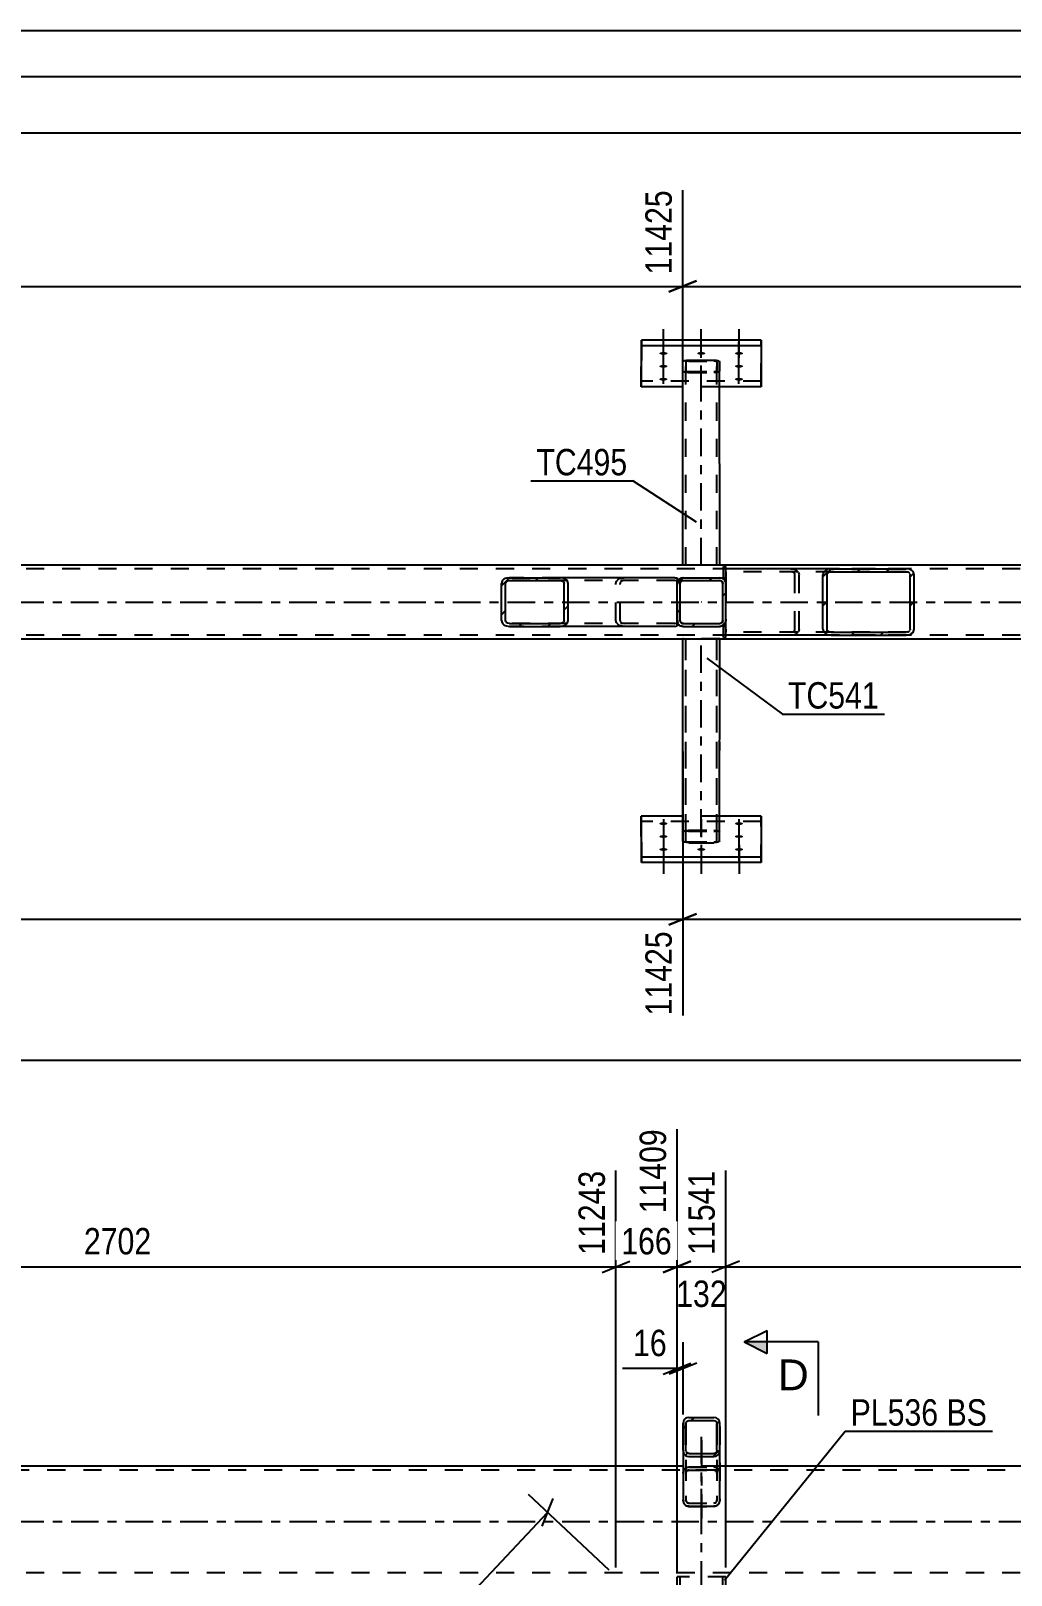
# Model space of a CAD drawing. Header units: millimetres. Extents: x -89 to 752, y -432 to 162.
# Drawn here: x 386.3 to 492.6, y -5.8 to 161.7 of the extents above; entities that cross this region are included whole.
import ezdxf

# ---------------------------------------------------------------- set-up
doc = ezdxf.new("R2010")
doc.units = ezdxf.units.MM
doc.linetypes.add('DXK_LINE_DOT2', pattern=[3.9198, 1.9599, -1.9599])
doc.linetypes.add('DXK_LINE_DOT3', pattern=[5.9187, 2.979, -0.9799, 0.9799, -0.9799])
doc.styles.add('Arial', font='ARIAL.TTF', dxfattribs={"height": 0.2})
doc.styles.add('Arial Narrow', font='ARIALN.TTF', dxfattribs={"height": 0.2})

# ---------------------------------------------------------------- blocks, each defined once
blk = doc.blocks.new('Unknown-761544115-1163')
at = {"color": 5, "linetype": 'Continuous'}
for p, q in [((751.51, 161.74), (-89.49, 161.74)), ((746.51, 156.74), (-84.49, 156.74))]:
    blk.add_line(p, q, dxfattribs=at)
blk = doc.blocks.new('Part-761544115-5191 - 5118')
at = {"linetype": 'Continuous'}
h = blk.add_hatch(dxfattribs=at)
h.set_pattern_fill('', scale=0.7, style=0, pattern_type=0)
h.set_pattern_definition([(45, (473.0598, 103.3644), (-1.57154, 1.57154), [])])
h.paths.add_polyline_path([(481.19, 103.36), (473.06, 103.36), (472.72, 103.32), (472.44, 103.18), (472.25, 102.97), (472.18, 102.72), (472.18, 96.8), (472.25, 96.56), (472.44, 96.35), (472.72, 96.21), (473.06, 96.16), (481.19, 96.16), (481.53, 96.21), (481.82, 96.35), (482.01, 96.56), (482.07, 96.8), (482.07, 102.72), (482.01, 102.97), (481.82, 103.18), (481.53, 103.32)])
h.paths.add_polyline_path([(481.51, 102.95), (481.6, 102.85), (481.63, 102.72), (481.63, 96.8), (481.6, 96.68), (481.51, 96.58), (481.36, 96.51), (481.19, 96.48), (473.06, 96.48), (472.89, 96.51), (472.75, 96.58), (472.65, 96.68), (472.62, 96.8), (472.62, 102.72), (472.65, 102.85), (472.75, 102.95), (472.89, 103.02), (473.06, 103.04), (481.19, 103.04), (481.36, 103.02)])
at = {"color": 7, "linetype": 'DXK_LINE_DOT2'}
for p, q in [((461.63, 103.04), (461.63, 103.36)), ((461.64, 103.36), (461.63, 103.36)), ((461.63, 103.36), (461.63, 103.36)), ((461.63, 103.36), (461.64, 103.36)), ((461.64, 103.32), (461.63, 103.36)), ((481.19, 103.04), (461.63, 103.04)), ((461.63, 103.04), (461.64, 103.02)), ((461.64, 103.18), (461.64, 103.32)), ((461.64, 102.97), (461.64, 103.18)), ((461.64, 103.02), (461.64, 102.95)), ((461.64, 102.72), (461.64, 102.97)), ((461.64, 102.95), (461.64, 102.85)), ((461.64, 102.85), (461.64, 102.72)), ((461.64, 102.72), (461.64, 102.4)), ((461.64, 102.72), (461.64, 102.4)), ((468.7, 103.36), (469.04, 103.32)), ((468.87, 103.02), (468.7, 103.04)), ((469.14, 102.72), (469.11, 102.85)), ((469.14, 96.8), (469.14, 102.72)), ((469.51, 102.97), (469.58, 102.72)), ((469.58, 96.8), (469.58, 102.72)), ((481.19, 103.36), (473.06, 103.36)), ((461.64, 101.83), (461.64, 97.7)), ((461.64, 101.83), (461.64, 97.7)), ((461.64, 96.51), (461.63, 96.48)), ((481.19, 96.48), (461.63, 96.48)), ((461.63, 96.16), (461.63, 96.48)), ((461.63, 96.16), (461.64, 96.21)), ((461.64, 96.16), (461.63, 96.16)), ((461.64, 96.16), (461.63, 96.16)), ((461.63, 96.16), (461.63, 96.16)), ((461.64, 96.8), (461.64, 97.12)), ((461.64, 96.8), (461.64, 97.12)), ((461.64, 96.8), (461.64, 96.68)), ((461.64, 96.56), (461.64, 96.8)), ((461.64, 96.68), (461.64, 96.58)), ((461.64, 96.58), (461.64, 96.51)), ((461.64, 96.35), (461.64, 96.56)), ((461.64, 96.21), (461.64, 96.35)), ((468.7, 96.48), (468.87, 96.51)), ((469.04, 96.21), (468.7, 96.16)), ((469.11, 96.68), (469.14, 96.8)), ((469.58, 96.8), (469.51, 96.56)), ((481.19, 96.16), (473.06, 96.16))]:
    blk.add_line(p, q, dxfattribs=at)
at = {"color": 2, "linetype": 'Continuous'}
for p, q in [((473.06, 103.36), (461.64, 103.36)), ((461.64, 102.4), (461.64, 101.83)), ((461.64, 102.4), (461.64, 101.83)), ((472.25, 102.97), (472.18, 102.72)), ((472.18, 96.8), (472.18, 102.72)), ((472.62, 102.72), (472.65, 102.85)), ((472.62, 96.8), (472.62, 102.72)), ((473.06, 103.36), (472.72, 103.32)), ((472.89, 103.02), (473.06, 103.04)), ((473.06, 103.36), (481.19, 103.36)), ((473.06, 103.04), (481.19, 103.04)), ((481.53, 103.32), (481.19, 103.36)), ((481.19, 103.04), (481.36, 103.02)), ((481.6, 102.85), (481.63, 102.72)), ((481.63, 96.8), (481.63, 102.72)), ((482.07, 102.72), (482.01, 102.97)), ((482.07, 96.8), (482.07, 102.72)), ((461.64, 97.12), (461.64, 97.7)), ((461.64, 97.12), (461.64, 97.7)), ((473.06, 96.16), (461.64, 96.16)), ((472.18, 96.8), (472.25, 96.56)), ((472.65, 96.68), (472.62, 96.8)), ((472.72, 96.21), (473.06, 96.16)), ((473.06, 96.48), (472.89, 96.51)), ((473.06, 96.48), (481.19, 96.48)), ((473.06, 96.16), (481.19, 96.16)), ((481.36, 96.51), (481.19, 96.48)), ((481.19, 96.16), (481.53, 96.21)), ((481.63, 96.8), (481.6, 96.68)), ((482.01, 96.56), (482.07, 96.8))]:
    blk.add_line(p, q, dxfattribs=at)
at = {"color": 7, "linetype": 'DXK_LINE_DOT2'}
for centre, radius, start, end in [((468.77, 102.63), 0.401, 32.4104, 75.4452), ((468.83, 102.54), 0.802, 32.4104, 75.4452), ((468.77, 96.9), 0.401, 284.5548, 327.5896), ((468.83, 96.99), 0.802, 284.5548, 327.5896)]:
    blk.add_arc(centre, radius, start, end, dxfattribs=at)
at = {"color": 2, "linetype": 'Continuous'}
for centre, radius, start, end in [((472.92, 102.54), 0.803, 104.5326, 147.5549), ((472.99, 102.63), 0.401, 104.5326, 147.5549), ((481.26, 102.63), 0.401, 32.4451, 75.4674), ((481.33, 102.54), 0.803, 32.4451, 75.4674), ((472.92, 96.99), 0.803, 212.4451, 255.4674), ((472.99, 96.9), 0.401, 212.4451, 255.4674), ((481.26, 96.9), 0.401, 284.5326, 327.5549), ((481.33, 96.99), 0.803, 284.5326, 327.5549)]:
    blk.add_arc(centre, radius, start, end, dxfattribs=at)
blk = doc.blocks.new('Part-761544115-5127 - 5118')
at = {"linetype": 'Continuous'}
h = blk.add_hatch(dxfattribs=at)
h.set_pattern_fill('', scale=0.7, style=0, pattern_type=0)
h.set_pattern_definition([(45, (438.1842, 102.4044), (-1.57154, 1.57154), [])])
h.paths.add_polyline_path([(443.67, 102.4), (438.18, 102.4), (437.85, 102.36), (437.56, 102.22), (437.37, 102.01), (437.31, 101.76), (437.31, 97.76), (437.37, 97.52), (437.56, 97.31), (437.85, 97.17), (438.18, 97.12), (443.67, 97.12), (444.01, 97.17), (444.29, 97.31), (444.48, 97.52), (444.55, 97.76), (444.55, 101.76), (444.48, 102.01), (444.29, 102.22), (444.01, 102.36)])
h.paths.add_polyline_path([(443.98, 101.99), (444.07, 101.89), (444.11, 101.76), (444.11, 97.76), (444.07, 97.64), (443.98, 97.54), (443.84, 97.47), (443.67, 97.44), (438.18, 97.44), (438.02, 97.47), (437.87, 97.54), (437.78, 97.64), (437.75, 97.76), (437.75, 101.76), (437.78, 101.89), (437.87, 101.99), (438.02, 102.06), (438.18, 102.08), (443.67, 102.08), (443.84, 102.06)])
at = {"color": 2, "linetype": 'Continuous'}
for p, q in [((438.18, 102.4), (437.85, 102.36)), ((438.18, 102.4), (443.67, 102.4)), ((456.1, 102.4), (443.67, 102.4)), ((444.01, 102.36), (443.67, 102.4)), ((456.1, 102.4), (456.35, 102.37)), ((456.35, 102.37), (456.35, 102.36)), ((456.35, 102.36), (456.35, 102.22)), ((456.35, 102.22), (456.35, 102.01)), ((437.37, 102.01), (437.31, 101.76)), ((437.31, 97.76), (437.31, 101.76)), ((437.75, 101.76), (437.78, 101.89)), ((437.75, 97.76), (437.75, 101.76)), ((438.02, 102.06), (438.18, 102.08)), ((438.18, 102.08), (443.67, 102.08)), ((443.67, 102.08), (443.84, 102.06)), ((444.07, 101.89), (444.11, 101.76)), ((444.11, 97.76), (444.11, 101.76)), ((444.55, 101.76), (444.48, 102.01)), ((444.55, 97.76), (444.55, 101.76)), ((456.35, 102.01), (456.35, 101.76)), ((456.35, 97.76), (456.35, 101.76)), ((437.31, 97.76), (437.37, 97.52)), ((437.78, 97.64), (437.75, 97.76)), ((438.18, 97.44), (438.02, 97.47)), ((438.18, 97.44), (443.67, 97.44)), ((443.84, 97.47), (443.67, 97.44)), ((444.11, 97.76), (444.07, 97.64)), ((444.48, 97.52), (444.55, 97.76)), ((456.35, 97.76), (456.35, 97.52)), ((456.35, 97.52), (456.35, 97.31)), ((456.35, 97.31), (456.35, 97.17)), ((437.85, 97.17), (438.18, 97.12)), ((438.18, 97.12), (443.67, 97.12)), ((443.67, 97.12), (444.01, 97.17)), ((456.1, 97.12), (443.67, 97.12)), ((456.1, 97.12), (456.35, 97.16)), ((456.35, 97.17), (456.35, 97.16))]:
    blk.add_line(p, q, dxfattribs=at)
at = {"color": 7, "linetype": 'DXK_LINE_DOT2'}
for p, q in [((443.67, 102.4), (438.18, 102.4)), ((450.27, 102.36), (450.61, 102.4)), ((456.35, 102.37), (456.35, 102.02)), ((456.1, 102.08), (438.18, 102.08)), ((449.73, 101.76), (449.79, 102.01)), ((449.73, 97.76), (449.73, 101.76)), ((450.2, 101.89), (450.17, 101.76)), ((450.17, 97.76), (450.17, 101.76)), ((450.61, 102.08), (450.44, 102.06)), ((456.26, 102.06), (456.1, 102.08)), ((456.35, 102.02), (456.26, 102.06)), ((456.35, 102.01), (456.35, 102.02)), ((456.35, 101.99), (456.35, 102.01)), ((456.35, 101.89), (456.35, 101.99)), ((456.35, 101.76), (456.35, 101.89)), ((456.35, 97.76), (456.35, 101.76)), ((456.1, 97.44), (438.18, 97.44)), ((449.79, 97.52), (449.73, 97.76)), ((450.17, 97.76), (450.2, 97.64)), ((450.44, 97.47), (450.61, 97.44)), ((456.1, 97.44), (456.26, 97.47)), ((456.26, 97.47), (456.35, 97.51)), ((456.35, 97.64), (456.35, 97.76)), ((456.35, 97.54), (456.35, 97.64)), ((456.35, 97.51), (456.35, 97.54)), ((456.35, 97.16), (456.35, 97.51)), ((443.67, 97.12), (438.18, 97.12)), ((450.61, 97.12), (450.27, 97.17))]:
    blk.add_line(p, q, dxfattribs=at)
at = {"color": 2, "linetype": 'Continuous'}
for centre, radius, start, end in [((438.05, 101.58), 0.801, 104.5769, 147.6241), ((443.8, 101.58), 0.801, 32.3759, 75.4231), ((438.12, 101.67), 0.401, 104.5769, 147.6241), ((443.74, 101.67), 0.401, 32.3759, 75.4231), ((438.05, 97.95), 0.801, 212.3759, 255.4231), ((438.12, 97.86), 0.401, 212.3759, 255.4231), ((443.74, 97.86), 0.401, 284.5769, 327.6241), ((443.8, 97.95), 0.801, 284.5769, 327.6241)]:
    blk.add_arc(centre, radius, start, end, dxfattribs=at)
at = {"color": 7, "linetype": 'DXK_LINE_DOT2'}
for centre, radius, start, end in [((450.47, 101.58), 0.802, 104.5548, 147.5896), ((450.54, 101.67), 0.401, 104.5548, 147.5896), ((450.47, 97.95), 0.802, 212.4104, 255.4452), ((450.54, 97.86), 0.401, 212.4104, 255.4452)]:
    blk.add_arc(centre, radius, start, end, dxfattribs=at)
blk = doc.blocks.new('Part-761544115-5239 - 5118')
at = {"color": 7, "linetype": 'DXK_LINE_DOT2'}
for p, q in [((587.63, 103.36), (-0.02, 103.36)), ((587.63, 96.16), (-0.02, 96.16))]:
    blk.add_line(p, q, dxfattribs=at)
at = {"color": 2, "linetype": 'Continuous'}
for p, q in [((587.63, 103.76), (4.79, 103.76)), ((-0.01, 95.76), (587.63, 95.76))]:
    blk.add_line(p, q, dxfattribs=at)
at = {"color": 7, "linetype": 'DXK_LINE_DOT3'}
blk.add_line((-0.01, 99.76), (587.63, 99.76), dxfattribs=at)
blk = doc.blocks.new('Part-761544115-5189 - 5118')
at = {"color": 2, "linetype": 'Continuous'}
for p, q in [((456.97, 125.8), (457.02, 125.89)), ((456.98, 103.76), (456.97, 125.8)), ((456.97, 124.87), (456.97, 125.8)), ((457.02, 125.89), (457.16, 125.96)), ((457.16, 125.96), (457.37, 126.01)), ((457.37, 126.01), (457.62, 126.02)), ((457.62, 126.02), (460.34, 126.02)), ((460.34, 126.02), (460.58, 126.01)), ((460.58, 126.01), (460.79, 125.96)), ((460.79, 125.96), (460.93, 125.89)), ((460.93, 125.89), (460.97, 125.8)), ((460.98, 103.76), (460.97, 125.8)), ((456.98, 103.76), (456.97, 124.87))]:
    blk.add_line(p, q, dxfattribs=at)
at = {"color": 7, "linetype": 'DXK_LINE_DOT2'}
for p, q in [((457.32, 125.85), (457.29, 125.8)), ((457.3, 103.76), (457.29, 125.8)), ((457.29, 125.8), (457.29, 124.87)), ((457.39, 125.88), (457.32, 125.85)), ((457.49, 125.91), (457.39, 125.88)), ((457.62, 125.91), (457.49, 125.91)), ((457.62, 125.91), (460.34, 125.91)), ((460.46, 125.91), (460.34, 125.91)), ((460.56, 125.88), (460.46, 125.91)), ((460.63, 125.85), (460.56, 125.88)), ((460.65, 125.8), (460.63, 125.85)), ((460.66, 103.76), (460.65, 125.8)), ((460.65, 125.8), (460.65, 124.87)), ((460.97, 125.8), (460.97, 124.87)), ((457.02, 124.79), (456.97, 124.87)), ((457.16, 124.72), (457.02, 124.79)), ((457.37, 124.67), (457.16, 124.72)), ((457.3, 103.76), (457.29, 124.87)), ((457.29, 124.87), (457.32, 124.83)), ((457.32, 124.83), (457.39, 124.8)), ((457.61, 124.65), (457.37, 124.67)), ((457.39, 124.8), (457.49, 124.77)), ((457.49, 124.77), (457.61, 124.76)), ((457.61, 124.76), (460.33, 124.76)), ((457.61, 124.65), (460.33, 124.65)), ((460.33, 124.76), (460.45, 124.77)), ((460.58, 124.67), (460.33, 124.65)), ((460.45, 124.77), (460.56, 124.8)), ((460.56, 124.8), (460.58, 124.81)), ((460.58, 124.81), (460.63, 124.83)), ((460.78, 124.72), (460.58, 124.67)), ((460.63, 124.83), (460.65, 124.87)), ((460.66, 103.76), (460.65, 124.87)), ((460.92, 124.79), (460.78, 124.72)), ((460.97, 124.87), (460.92, 124.79)), ((460.98, 103.76), (460.97, 124.87)), ((460.98, 103.76), (456.98, 103.76)), ((460.98, 103.76), (460.98, 103.76))]:
    blk.add_line(p, q, dxfattribs=at)
at = {"color": 7, "linetype": 'DXK_LINE_DOT3'}
blk.add_line((458.98, 103.76), (458.97, 125.34), dxfattribs=at)
blk = doc.blocks.new('Bolt-761544115-5256 - 5118')
at = {"linetype": 'Continuous'}
for points in [[(454.87, 75.57), (454.78, 75.57), (454.69, 75.58), (454.61, 75.59), (454.54, 75.62), (454.49, 75.64), (454.45, 75.67), (454.43, 75.7), (454.43, 75.73), (454.45, 75.76), (454.49, 75.79), (454.54, 75.82), (454.61, 75.84), (454.69, 75.85), (454.78, 75.86), (454.87, 75.87), (454.96, 75.86), (455.05, 75.85), (455.13, 75.84), (455.2, 75.82), (455.25, 75.79), (455.29, 75.76), (455.31, 75.73), (455.31, 75.7), (455.29, 75.67), (455.25, 75.64), (455.2, 75.62), (455.13, 75.59), (455.05, 75.58), (454.96, 75.57)], [(463.07, 75.57), (462.98, 75.57), (462.89, 75.58), (462.81, 75.59), (462.74, 75.62), (462.69, 75.64), (462.65, 75.67), (462.63, 75.7), (462.63, 75.73), (462.65, 75.76), (462.69, 75.79), (462.74, 75.82), (462.81, 75.84), (462.89, 75.85), (462.98, 75.86), (463.07, 75.87), (463.16, 75.86), (463.25, 75.85), (463.33, 75.84), (463.4, 75.82), (463.45, 75.79), (463.49, 75.76), (463.51, 75.73), (463.51, 75.7), (463.49, 75.67), (463.45, 75.64), (463.4, 75.62), (463.33, 75.59), (463.25, 75.58), (463.16, 75.57)], [(454.87, 74.16), (454.78, 74.17), (454.69, 74.18), (454.61, 74.19), (454.55, 74.21), (454.49, 74.24), (454.46, 74.27), (454.44, 74.3), (454.44, 74.33), (454.46, 74.36), (454.49, 74.39), (454.55, 74.41), (454.61, 74.44), (454.69, 74.45), (454.78, 74.46), (454.87, 74.46), (454.96, 74.46), (455.05, 74.45), (455.13, 74.44), (455.2, 74.41), (455.25, 74.39), (455.29, 74.36), (455.31, 74.33), (455.31, 74.3), (455.29, 74.27), (455.25, 74.24), (455.2, 74.21), (455.13, 74.19), (455.05, 74.18), (454.96, 74.17)], [(463.07, 74.16), (462.98, 74.17), (462.89, 74.18), (462.81, 74.19), (462.75, 74.21), (462.69, 74.24), (462.65, 74.27), (462.64, 74.3), (462.64, 74.33), (462.65, 74.36), (462.69, 74.39), (462.75, 74.41), (462.81, 74.44), (462.89, 74.45), (462.98, 74.46), (463.07, 74.46), (463.16, 74.46), (463.25, 74.45), (463.33, 74.44), (463.4, 74.41), (463.45, 74.39), (463.49, 74.36), (463.51, 74.33), (463.51, 74.3), (463.49, 74.27), (463.45, 74.24), (463.4, 74.21), (463.33, 74.19), (463.25, 74.18), (463.16, 74.17)], [(454.88, 72.76), (454.79, 72.76), (454.7, 72.77), (454.62, 72.79), (454.55, 72.81), (454.5, 72.84), (454.46, 72.87), (454.44, 72.9), (454.44, 72.93), (454.46, 72.96), (454.5, 72.99), (454.55, 73.01), (454.62, 73.03), (454.7, 73.05), (454.79, 73.06), (454.88, 73.06), (454.97, 73.06), (455.06, 73.05), (455.14, 73.03), (455.2, 73.01), (455.26, 72.99), (455.3, 72.96), (455.32, 72.93), (455.32, 72.9), (455.3, 72.87), (455.26, 72.84), (455.2, 72.81), (455.14, 72.79), (455.06, 72.77), (454.97, 72.76)], [(458.98, 72.76), (458.89, 72.76), (458.8, 72.77), (458.72, 72.79), (458.65, 72.81), (458.6, 72.84), (458.56, 72.87), (458.54, 72.9), (458.54, 72.93), (458.56, 72.96), (458.6, 72.99), (458.65, 73.01), (458.72, 73.03), (458.8, 73.05), (458.89, 73.06), (458.98, 73.06), (459.07, 73.06), (459.16, 73.05), (459.24, 73.03), (459.3, 73.01), (459.36, 72.99), (459.4, 72.96), (459.42, 72.93), (459.42, 72.9), (459.4, 72.87), (459.36, 72.84), (459.3, 72.81), (459.24, 72.79), (459.16, 72.77), (459.07, 72.76)], [(463.08, 72.76), (462.99, 72.76), (462.9, 72.77), (462.82, 72.79), (462.75, 72.81), (462.7, 72.84), (462.66, 72.87), (462.64, 72.9), (462.64, 72.93), (462.66, 72.96), (462.7, 72.99), (462.75, 73.01), (462.82, 73.03), (462.9, 73.05), (462.99, 73.06), (463.08, 73.06), (463.17, 73.06), (463.26, 73.05), (463.34, 73.03), (463.4, 73.01), (463.46, 72.99), (463.5, 72.96), (463.52, 72.93), (463.52, 72.9), (463.5, 72.87), (463.46, 72.84), (463.4, 72.81), (463.34, 72.79), (463.26, 72.77), (463.17, 72.76)]]:
    blk.add_hatch(color=1, dxfattribs=at).paths.add_polyline_path(points)
at = {"color": 1, "linetype": 'Continuous'}
for p, q in [((454.87, 76.2), (454.87, 73.09)), ((463.07, 76.2), (463.07, 73.09)), ((454.87, 74.8), (454.87, 71.68)), ((463.07, 74.8), (463.07, 71.68)), ((454.88, 73.4), (454.88, 70.28)), ((458.98, 73.4), (458.98, 70.28)), ((463.08, 73.4), (463.08, 70.28))]:
    blk.add_line(p, q, dxfattribs=at)
at = {"color": 1, "linetype": 'DXK_LINE_DOT2'}
blk.add_line((458.97, 76.2), (458.97, 73.09), dxfattribs=at)
blk = doc.blocks.new('Part-761544115-5204 - 5118')
at = {"color": 2, "linetype": 'Continuous'}
for p, q in [((452.48, 128.16), (452.47, 123.72)), ((452.47, 123.12), (452.48, 127.56)), ((465.48, 128.16), (452.48, 128.16)), ((452.48, 127.56), (452.48, 128.16)), ((465.48, 127.56), (452.48, 127.56)), ((465.48, 127.56), (465.47, 123.12)), ((465.48, 128.16), (465.48, 127.56)), ((452.47, 123.72), (452.47, 123.12)), ((456.98, 123.12), (452.47, 123.12)), ((465.47, 123.12), (460.98, 123.12))]:
    blk.add_line(p, q, dxfattribs=at)
at = {"color": 7, "linetype": 'DXK_LINE_DOT2'}
for p, q in [((465.47, 123.72), (465.48, 128.16)), ((465.47, 123.72), (452.47, 123.72)), ((460.98, 123.12), (456.98, 123.12)), ((465.47, 123.12), (465.47, 123.72))]:
    blk.add_line(p, q, dxfattribs=at)
blk = doc.blocks.new('Part-761544115-5142 - 5118')
at = {"color": 2, "linetype": 'Continuous'}
for p, q in [((456.98, 76.54), (452.47, 76.54)), ((452.47, 76.54), (452.47, 75.94)), ((452.48, 72.09), (452.47, 76.54)), ((452.47, 75.94), (452.48, 71.49)), ((465.47, 76.54), (460.98, 76.54)), ((465.47, 76.54), (465.48, 72.09)), ((465.48, 72.09), (452.48, 72.09)), ((452.48, 71.49), (452.48, 72.09)), ((465.48, 72.09), (465.48, 71.49)), ((465.48, 71.49), (452.48, 71.49))]:
    blk.add_line(p, q, dxfattribs=at)
at = {"color": 7, "linetype": 'DXK_LINE_DOT2'}
for p, q in [((465.47, 75.94), (452.47, 75.94)), ((460.98, 76.54), (456.98, 76.54)), ((465.47, 75.94), (465.47, 76.54)), ((465.48, 71.49), (465.47, 75.94))]:
    blk.add_line(p, q, dxfattribs=at)
blk = doc.blocks.new('Part-761544115-5157 - 5118')
at = {"linetype": 'Continuous'}
h = blk.add_hatch(dxfattribs=at)
h.set_pattern_fill('', scale=0.7, style=0, pattern_type=0)
h.set_pattern_definition([(45, (457.0082, 102.4044), (-1.57154, 1.57154), [])])
h.paths.add_polyline_path([(461.01, 102.4), (457.01, 102.4), (456.76, 102.36), (456.56, 102.22), (456.42, 102.01), (456.37, 101.76), (456.37, 97.76), (456.42, 97.52), (456.56, 97.31), (456.76, 97.17), (457.01, 97.12), (461.01, 97.12), (461.25, 97.17), (461.46, 97.31), (461.6, 97.52), (461.65, 97.76), (461.65, 101.76), (461.6, 102.01), (461.46, 102.22), (461.25, 102.36)])
h.paths.add_polyline_path([(461.23, 101.99), (461.3, 101.89), (461.33, 101.76), (461.33, 97.76), (461.3, 97.64), (461.23, 97.54), (461.13, 97.47), (461.01, 97.44), (457.01, 97.44), (456.89, 97.47), (456.78, 97.54), (456.71, 97.64), (456.69, 97.76), (456.69, 101.76), (456.71, 101.89), (456.78, 101.99), (456.89, 102.06), (457.01, 102.08), (461.01, 102.08), (461.13, 102.06)])
at = {"color": 2, "linetype": 'Continuous'}
for p, q in [((456.75, 102.36), (456.99, 102.4)), ((457.01, 102.4), (456.76, 102.36)), ((456.99, 102.4), (457.01, 102.4)), ((457.01, 102.4), (456.99, 102.4)), ((457.01, 102.4), (461.01, 102.4)), ((461.25, 102.36), (461.01, 102.4)), ((456.35, 101.77), (456.4, 102.01)), ((456.35, 101.76), (456.37, 101.76)), ((456.42, 102.01), (456.37, 101.76)), ((456.37, 97.76), (456.37, 101.76)), ((456.69, 101.76), (456.71, 101.89)), ((456.69, 97.76), (456.69, 101.76)), ((456.89, 102.06), (457.01, 102.08)), ((457.01, 102.08), (461.01, 102.08)), ((461.12, 102.06), (460.99, 102.08)), ((461.01, 102.08), (461.13, 102.06)), ((461.31, 101.76), (461.29, 101.89)), ((461.3, 101.89), (461.33, 101.76)), ((461.31, 101.76), (461.33, 101.76)), ((461.31, 97.76), (461.31, 101.76)), ((461.33, 97.76), (461.33, 101.76)), ((461.65, 101.76), (461.6, 102.01)), ((461.65, 97.76), (461.65, 101.76)), ((456.35, 97.76), (456.37, 97.76)), ((456.4, 97.52), (456.35, 97.76)), ((456.37, 97.76), (456.42, 97.52)), ((456.71, 97.64), (456.69, 97.76)), ((457.01, 97.44), (456.89, 97.47)), ((457.01, 97.44), (461.01, 97.44)), ((460.99, 97.44), (461.12, 97.47)), ((461.13, 97.47), (461.01, 97.44)), ((461.29, 97.64), (461.31, 97.76)), ((461.33, 97.76), (461.3, 97.64)), ((461.31, 97.76), (461.33, 97.76)), ((461.6, 97.52), (461.65, 97.76)), ((456.99, 97.12), (456.75, 97.17)), ((456.76, 97.17), (457.01, 97.12)), ((456.99, 97.12), (457.01, 97.12)), ((456.99, 97.12), (457.01, 97.12)), ((457.01, 97.12), (461.01, 97.12)), ((461.01, 97.12), (461.25, 97.17))]:
    blk.add_line(p, q, dxfattribs=at)
at = {"color": 7, "linetype": 'DXK_LINE_DOT2'}
for p, q in [((457.01, 102.4), (461.01, 102.4)), ((460.99, 102.4), (461.24, 102.36)), ((456.35, 101.76), (456.35, 101.77)), ((456.35, 97.76), (456.35, 101.76)), ((456.35, 101.76), (456.35, 101.76)), ((456.7, 101.89), (456.67, 101.76)), ((456.67, 101.76), (456.69, 101.76)), ((456.67, 97.76), (456.67, 101.76)), ((456.99, 102.08), (456.87, 102.06)), ((456.99, 102.08), (457.01, 102.08)), ((456.99, 102.08), (460.99, 102.08)), ((460.99, 102.08), (461.01, 102.08)), ((461.58, 102.01), (461.63, 101.76)), ((461.63, 97.76), (461.63, 101.76)), ((461.63, 101.76), (461.65, 101.76)), ((456.35, 97.76), (456.35, 97.76)), ((456.35, 97.76), (456.35, 97.76)), ((456.67, 97.76), (456.69, 97.76)), ((456.67, 97.76), (456.7, 97.64)), ((456.87, 97.47), (456.99, 97.44)), ((456.99, 97.44), (457.01, 97.44)), ((456.99, 97.44), (460.99, 97.44)), ((460.99, 97.44), (461.01, 97.44)), ((461.63, 97.76), (461.58, 97.52)), ((461.63, 97.76), (461.65, 97.76)), ((457.01, 97.12), (461.01, 97.12)), ((461.24, 97.17), (460.99, 97.12))]:
    blk.add_line(p, q, dxfattribs=at)
at = {"color": 7, "linetype": 'DXK_LINE_DOT3'}
blk.add_line((459.01, 99.76), (458.98, 99.76), dxfattribs=at)
at = {"color": 2, "linetype": 'Continuous'}
for centre, radius, start, end in [((456.99, 101.76), 0.64, 112.5, 157.5), ((457.01, 101.76), 0.64, 112.5, 157.5), ((461.01, 101.76), 0.64, 22.5, 67.5), ((457.01, 101.76), 0.32, 112.5, 157.5), ((460.99, 101.76), 0.32, 22.5, 67.5), ((461.01, 101.76), 0.32, 22.5, 67.5), ((456.99, 97.76), 0.64, 202.5, 247.5), ((457.01, 97.76), 0.64, 202.5, 247.5), ((457.01, 97.76), 0.32, 202.5, 247.5), ((460.99, 97.76), 0.32, 292.5, 337.5), ((461.01, 97.76), 0.32, 292.5, 337.5), ((461.01, 97.76), 0.64, 292.5, 337.5)]:
    blk.add_arc(centre, radius, start, end, dxfattribs=at)
at = {"color": 7, "linetype": 'DXK_LINE_DOT2'}
for centre, radius, start, end in [((460.99, 101.76), 0.64, 22.5, 67.5), ((456.99, 101.76), 0.32, 112.5, 157.5), ((456.99, 97.76), 0.32, 202.5, 247.5), ((460.99, 97.76), 0.64, 292.5, 337.5)]:
    blk.add_arc(centre, radius, start, end, dxfattribs=at)
blk = doc.blocks.new('Part-761544115-5202 - 5118')
at = {"color": 2, "linetype": 'Continuous'}
for p, q in [((456.97, 73.85), (456.98, 95.76)), ((456.97, 74.78), (456.98, 95.76)), ((460.97, 73.85), (460.98, 95.76)), ((456.97, 73.85), (456.97, 74.78)), ((457.02, 73.77), (456.97, 73.85)), ((457.16, 73.69), (457.02, 73.77)), ((460.93, 73.77), (460.79, 73.69)), ((460.97, 73.85), (460.93, 73.77)), ((457.37, 73.65), (457.16, 73.69)), ((457.62, 73.63), (457.37, 73.65)), ((457.62, 73.63), (460.34, 73.63)), ((460.58, 73.65), (460.34, 73.63)), ((460.79, 73.69), (460.58, 73.65))]:
    blk.add_line(p, q, dxfattribs=at)
at = {"color": 7, "linetype": 'DXK_LINE_DOT2'}
for p, q in [((460.98, 95.76), (456.98, 95.76)), ((457.29, 74.78), (457.3, 95.76)), ((457.29, 73.85), (457.3, 95.76)), ((460.65, 74.78), (460.66, 95.76)), ((460.65, 73.85), (460.66, 95.76)), ((460.97, 74.78), (460.98, 95.76)), ((460.98, 95.76), (460.98, 95.76)), ((456.97, 74.78), (457.02, 74.86)), ((457.02, 74.86), (457.16, 74.93)), ((457.16, 74.93), (457.37, 74.98)), ((457.32, 74.82), (457.29, 74.78)), ((457.29, 73.85), (457.29, 74.78)), ((457.29, 73.85), (457.32, 73.81)), ((457.39, 74.86), (457.32, 74.82)), ((457.32, 73.81), (457.39, 73.77)), ((457.37, 74.98), (457.61, 75)), ((457.49, 74.88), (457.39, 74.86)), ((457.39, 73.77), (457.49, 73.75)), ((457.61, 74.89), (457.49, 74.88)), ((457.49, 73.75), (457.62, 73.74)), ((457.61, 75), (460.33, 75)), ((457.61, 74.89), (460.33, 74.89)), ((457.62, 73.74), (460.34, 73.74)), ((460.33, 75), (460.58, 74.98)), ((460.33, 74.89), (460.34, 74.89)), ((460.34, 74.89), (460.45, 74.88)), ((460.34, 73.74), (460.46, 73.75)), ((460.56, 74.86), (460.45, 74.88)), ((460.46, 73.75), (460.56, 73.77)), ((460.63, 74.82), (460.56, 74.86)), ((460.56, 73.77), (460.63, 73.81)), ((460.58, 74.98), (460.78, 74.93)), ((460.65, 74.78), (460.63, 74.82)), ((460.63, 73.81), (460.65, 73.85)), ((460.65, 73.85), (460.65, 74.78)), ((460.78, 74.93), (460.92, 74.86)), ((460.92, 74.86), (460.97, 74.78)), ((460.97, 73.85), (460.97, 74.78))]:
    blk.add_line(p, q, dxfattribs=at)
at = {"color": 7, "linetype": 'DXK_LINE_DOT3'}
blk.add_line((458.97, 74.31), (458.98, 95.76), dxfattribs=at)
blk = doc.blocks.new('Part-761544115-5209 - 5118')
at = {"color": 2, "linetype": 'Continuous'}
for p, q in [((461.4, 103.6), (461.39, 103.6)), ((461.39, 103.6), (461.64, 103.6)), ((461.39, 102.4), (461.39, 103.6)), ((461.4, 102.4), (461.39, 102.4)), ((461.39, 102.4), (461.64, 102.4)), ((461.4, 102.4), (461.4, 103.6)), ((461.64, 102.4), (461.64, 103.6))]:
    blk.add_line(p, q, dxfattribs=at)
at = {"color": 7, "linetype": 'DXK_LINE_DOT2'}
blk.add_line((461.63, 102.4), (461.63, 103.6), dxfattribs=at)
blk = doc.blocks.new('Part-761544115-5210 - 5118')
at = {"color": 2, "linetype": 'Continuous'}
for p, q in [((461.39, 95.92), (461.39, 97.12)), ((461.39, 97.12), (461.4, 97.12)), ((461.64, 97.12), (461.39, 97.12)), ((461.4, 95.92), (461.39, 95.92)), ((461.39, 95.92), (461.64, 95.92)), ((461.4, 95.92), (461.4, 97.12)), ((461.64, 95.92), (461.64, 97.12))]:
    blk.add_line(p, q, dxfattribs=at)
at = {"color": 7, "linetype": 'DXK_LINE_DOT2'}
blk.add_line((461.63, 95.92), (461.63, 97.12), dxfattribs=at)
blk = doc.blocks.new('Bolt-761544115-5225 - 5118')
at = {"linetype": 'Continuous'}
for points in [[(454.88, 126.89), (454.97, 126.89), (455.06, 126.88), (455.14, 126.86), (455.2, 126.84), (455.26, 126.82), (455.3, 126.79), (455.32, 126.76), (455.32, 126.73), (455.3, 126.69), (455.26, 126.67), (455.2, 126.64), (455.14, 126.62), (455.06, 126.6), (454.97, 126.59), (454.88, 126.59), (454.79, 126.59), (454.7, 126.6), (454.62, 126.62), (454.55, 126.64), (454.5, 126.67), (454.46, 126.69), (454.44, 126.73), (454.44, 126.76), (454.46, 126.79), (454.5, 126.82), (454.55, 126.84), (454.62, 126.86), (454.7, 126.88), (454.79, 126.89)], [(458.98, 126.89), (459.07, 126.89), (459.16, 126.88), (459.24, 126.86), (459.3, 126.84), (459.36, 126.82), (459.4, 126.79), (459.42, 126.76), (459.42, 126.73), (459.4, 126.69), (459.36, 126.67), (459.3, 126.64), (459.24, 126.62), (459.16, 126.6), (459.07, 126.59), (458.98, 126.59), (458.89, 126.59), (458.8, 126.6), (458.72, 126.62), (458.65, 126.64), (458.6, 126.67), (458.56, 126.69), (458.54, 126.73), (458.54, 126.76), (458.56, 126.79), (458.6, 126.82), (458.65, 126.84), (458.72, 126.86), (458.8, 126.88), (458.89, 126.89)], [(463.08, 126.89), (463.17, 126.89), (463.26, 126.88), (463.34, 126.86), (463.4, 126.84), (463.46, 126.82), (463.5, 126.79), (463.52, 126.76), (463.52, 126.73), (463.5, 126.69), (463.46, 126.67), (463.4, 126.64), (463.34, 126.62), (463.26, 126.6), (463.17, 126.59), (463.08, 126.59), (462.99, 126.59), (462.9, 126.6), (462.82, 126.62), (462.75, 126.64), (462.7, 126.67), (462.66, 126.69), (462.64, 126.73), (462.64, 126.76), (462.66, 126.79), (462.7, 126.82), (462.75, 126.84), (462.82, 126.86), (462.9, 126.88), (462.99, 126.89)], [(454.87, 124.09), (454.96, 124.08), (455.05, 124.07), (455.13, 124.06), (455.2, 124.04), (455.25, 124.01), (455.29, 123.98), (455.31, 123.95), (455.31, 123.92), (455.29, 123.89), (455.25, 123.86), (455.2, 123.84), (455.13, 123.81), (455.05, 123.8), (454.96, 123.79), (454.87, 123.79), (454.78, 123.79), (454.69, 123.8), (454.61, 123.81), (454.54, 123.84), (454.49, 123.86), (454.45, 123.89), (454.43, 123.92), (454.43, 123.95), (454.45, 123.98), (454.49, 124.01), (454.54, 124.04), (454.61, 124.06), (454.69, 124.07), (454.78, 124.08)], [(454.87, 125.49), (454.96, 125.49), (455.05, 125.48), (455.13, 125.46), (455.2, 125.44), (455.25, 125.41), (455.29, 125.39), (455.31, 125.35), (455.31, 125.32), (455.29, 125.29), (455.25, 125.26), (455.2, 125.24), (455.13, 125.22), (455.05, 125.2), (454.96, 125.19), (454.87, 125.19), (454.78, 125.19), (454.69, 125.2), (454.61, 125.22), (454.55, 125.24), (454.49, 125.26), (454.45, 125.29), (454.44, 125.32), (454.44, 125.35), (454.45, 125.39), (454.49, 125.41), (454.55, 125.44), (454.61, 125.46), (454.69, 125.48), (454.78, 125.49)], [(463.07, 124.09), (463.16, 124.08), (463.25, 124.07), (463.33, 124.06), (463.4, 124.04), (463.45, 124.01), (463.49, 123.98), (463.51, 123.95), (463.51, 123.92), (463.49, 123.89), (463.45, 123.86), (463.4, 123.84), (463.33, 123.81), (463.25, 123.8), (463.16, 123.79), (463.07, 123.79), (462.98, 123.79), (462.89, 123.8), (462.81, 123.81), (462.74, 123.84), (462.69, 123.86), (462.65, 123.89), (462.63, 123.92), (462.63, 123.95), (462.65, 123.98), (462.69, 124.01), (462.74, 124.04), (462.81, 124.06), (462.89, 124.07), (462.98, 124.08)], [(463.07, 125.49), (463.16, 125.49), (463.25, 125.48), (463.33, 125.46), (463.4, 125.44), (463.45, 125.41), (463.49, 125.39), (463.51, 125.35), (463.51, 125.32), (463.49, 125.29), (463.45, 125.26), (463.4, 125.24), (463.33, 125.22), (463.25, 125.2), (463.16, 125.19), (463.07, 125.19), (462.98, 125.19), (462.89, 125.2), (462.81, 125.22), (462.75, 125.24), (462.69, 125.26), (462.65, 125.29), (462.64, 125.32), (462.64, 125.35), (462.65, 125.39), (462.69, 125.41), (462.75, 125.44), (462.81, 125.46), (462.89, 125.48), (462.98, 125.49)]]:
    blk.add_hatch(color=1, dxfattribs=at).paths.add_polyline_path(points)
at = {"color": 1, "linetype": 'Continuous'}
for p, q in [((454.88, 126.25), (454.88, 129.37)), ((458.98, 126.25), (458.98, 129.37)), ((463.08, 126.25), (463.08, 129.37)), ((454.87, 124.85), (454.87, 127.97)), ((463.07, 124.85), (463.07, 127.97)), ((454.87, 123.45), (454.87, 126.57)), ((463.07, 123.45), (463.07, 126.57))]:
    blk.add_line(p, q, dxfattribs=at)
at = {"color": 1, "linetype": 'DXK_LINE_DOT2'}
blk.add_line((458.97, 123.45), (458.97, 126.57), dxfattribs=at)
blk = doc.blocks.new('Part-761544115-1838 - 1657')
at = {"color": 7, "linetype": 'DXK_LINE_DOT2'}
for p, q in [((0, 5.6), (587.64, 5.6)), ((461, 6), (457, 6)), ((587.64, -5.6), (0, -5.6))]:
    blk.add_line(p, q, dxfattribs=at)
at = {"color": 2, "linetype": 'Continuous'}
for p, q in [((457, 6), (221, 6)), ((587.64, 6), (461, 6))]:
    blk.add_line(p, q, dxfattribs=at)
at = {"color": 7, "linetype": 'DXK_LINE_DOT3'}
blk.add_line((0, 0), (587.64, 0), dxfattribs=at)
blk = doc.blocks.new('Part-761544115-1908 - 1657')
at = {"color": 7, "linetype": 'DXK_LINE_DOT2'}
for p, q in [((457, 10.28), (457, 2.31)), ((457.32, 10.28), (457.32, 2.31)), ((460.68, 10.28), (460.68, 2.31)), ((461, 10.28), (461, 2.31)), ((457.05, 5.46), (457, 5.2)), ((457.32, 5.2), (457.34, 5.33)), ((457.64, 5.88), (457.39, 5.83)), ((457.52, 5.52), (457.64, 5.54)), ((457.64, 5.88), (460.36, 5.88)), ((460.36, 5.54), (457.64, 5.54)), ((460.6, 5.83), (460.36, 5.88)), ((460.36, 5.54), (460.48, 5.52)), ((460.65, 5.33), (460.68, 5.2)), ((461, 5.2), (460.95, 5.46)), ((457, 2.31), (457.05, 2.05)), ((457.34, 2.18), (457.32, 2.31)), ((457.39, 1.68), (457.64, 1.63)), ((457.64, 1.97), (457.52, 1.99)), ((457.64, 1.97), (460.36, 1.97)), ((460.48, 1.99), (460.36, 1.97)), ((460.36, 1.63), (460.6, 1.68)), ((460.68, 2.31), (460.65, 2.18)), ((460.95, 2.05), (461, 2.31)), ((457.64, 1.63), (460.36, 1.63))]:
    blk.add_line(p, q, dxfattribs=at)
at = {"color": 7, "linetype": 'DXK_LINE_DOT3'}
blk.add_line((459, 8.83), (459, 0.33), dxfattribs=at)
at = {"color": 7, "linetype": 'DXK_LINE_DOT2'}
for centre, radius, start, end in [((457.65, 5.22), 0.331, 114.32, 159.2417), ((460.35, 5.22), 0.331, 20.7583, 65.68), ((460.33, 5.23), 0.662, 20.7583, 65.68), ((457.67, 2.28), 0.662, 200.7583, 245.68), ((457.65, 2.29), 0.331, 200.7583, 245.68), ((460.35, 2.29), 0.331, 294.32, 339.2417), ((460.33, 2.28), 0.662, 294.32, 339.2417)]:
    blk.add_arc(centre, radius, start, end, dxfattribs=at)
blk = doc.blocks.new('Part-761544115-1995 - 1657')
at = {"linetype": 'Continuous'}
h = blk.add_hatch(dxfattribs=at)
h.set_pattern_fill('', scale=0.7, style=0, pattern_type=0)
h.set_pattern_definition([(45, (460.9506, 10.8685), (-1.5715, 1.5715), [])])
h.paths.add_polyline_path([(461, 10.61), (460.95, 10.87), (460.81, 11.09), (460.6, 11.24), (460.36, 11.29), (457.64, 11.29), (457.39, 11.24), (457.19, 11.09), (457.05, 10.87), (457, 10.61), (457, 7.71), (457.05, 7.45), (457.19, 7.23), (457.39, 7.08), (457.64, 7.03), (460.36, 7.03), (460.6, 7.08), (460.81, 7.23), (460.95, 7.45), (461, 7.71)])
h.paths.add_polyline_path([(460.65, 7.58), (460.59, 7.47), (460.48, 7.4), (460.36, 7.37), (457.64, 7.37), (457.52, 7.4), (457.41, 7.47), (457.34, 7.58), (457.32, 7.71), (457.32, 10.61), (457.34, 10.74), (457.41, 10.85), (457.52, 10.92), (457.64, 10.95), (460.36, 10.95), (460.48, 10.92), (460.59, 10.85), (460.65, 10.74), (460.68, 10.61), (460.68, 7.71)])
at = {"color": 2, "linetype": 'Continuous'}
for p, q in [((457.05, 10.87), (457, 10.61)), ((457, 7.71), (457, 10.61)), ((457.32, 10.61), (457.34, 10.74)), ((457.32, 7.71), (457.32, 10.61)), ((457.64, 11.29), (457.39, 11.24)), ((457.52, 10.92), (457.64, 10.95)), ((457.64, 11.29), (460.36, 11.29)), ((457.64, 10.95), (460.36, 10.95)), ((460.6, 11.24), (460.36, 11.29)), ((460.36, 10.95), (460.48, 10.92)), ((460.65, 10.74), (460.68, 10.61)), ((460.68, 7.71), (460.68, 10.61)), ((461, 10.61), (460.95, 10.87)), ((461, 7.71), (461, 10.61)), ((457, 7.71), (457, 2.33)), ((457, 7.71), (457.05, 7.45)), ((457.34, 7.58), (457.32, 7.71)), ((457.39, 7.08), (457.64, 7.03)), ((457.64, 7.37), (457.52, 7.4)), ((457.64, 7.37), (460.36, 7.37)), ((457.64, 7.03), (460.36, 7.03)), ((460.48, 7.4), (460.36, 7.37)), ((460.36, 7.03), (460.6, 7.08)), ((460.68, 7.71), (460.65, 7.58)), ((460.95, 7.45), (461, 7.71)), ((461, 2.33), (461, 7.71)), ((457.05, 2.07), (457, 2.33)), ((457.64, 1.65), (457.39, 1.7)), ((460.6, 1.7), (460.36, 1.65)), ((461, 2.33), (460.95, 2.07)), ((457.64, 1.65), (460.36, 1.65))]:
    blk.add_line(p, q, dxfattribs=at)
at = {"color": 7, "linetype": 'DXK_LINE_DOT2'}
for p, q in [((457, 10.61), (457, 7.71)), ((457.32, 10.61), (457.32, 2.33)), ((460.68, 10.61), (460.68, 2.33)), ((461, 7.71), (461, 10.61)), ((457, 5.23), (457.05, 5.49)), ((457.34, 5.36), (457.32, 5.23)), ((457.39, 5.85), (457.64, 5.91)), ((457.64, 5.57), (457.52, 5.54)), ((457.64, 5.91), (460.36, 5.91)), ((457.64, 5.57), (460.36, 5.57)), ((460.36, 5.91), (460.6, 5.85)), ((460.48, 5.54), (460.36, 5.57)), ((460.68, 5.23), (460.65, 5.36)), ((460.95, 5.49), (461, 5.23)), ((457.32, 2.33), (457.34, 2.2)), ((457.52, 2.02), (457.64, 1.99)), ((457.64, 1.99), (460.36, 1.99)), ((460.36, 1.99), (460.48, 2.02)), ((460.65, 2.2), (460.68, 2.33))]:
    blk.add_line(p, q, dxfattribs=at)
at = {"color": 7, "linetype": 'DXK_LINE_DOT3'}
blk.add_line((459, 0.36), (459, 9.16), dxfattribs=at)
at = {"color": 2, "linetype": 'Continuous'}
for centre, radius, start, end in [((457.67, 10.63), 0.662, 114.3199, 159.2417), ((457.65, 10.62), 0.331, 114.3199, 159.2417), ((460.35, 10.62), 0.331, 20.7583, 65.6801), ((460.33, 10.63), 0.662, 20.7583, 65.6801), ((457.67, 7.69), 0.662, 200.7583, 245.6801), ((457.65, 7.7), 0.331, 200.7583, 245.6801), ((460.35, 7.7), 0.331, 294.3199, 339.2417), ((460.33, 7.69), 0.662, 294.3199, 339.2417), ((457.67, 2.3), 0.662, 200.7583, 245.6801), ((460.33, 2.3), 0.662, 294.3199, 339.2417)]:
    blk.add_arc(centre, radius, start, end, dxfattribs=at)
at = {"color": 7, "linetype": 'DXK_LINE_DOT2'}
for centre, radius, start, end in [((457.67, 5.25), 0.662, 114.3199, 159.2417), ((457.65, 5.24), 0.331, 114.3199, 159.2417), ((460.35, 5.24), 0.331, 20.7583, 65.6801), ((460.33, 5.25), 0.662, 20.7583, 65.6801), ((457.65, 2.32), 0.331, 200.7583, 245.6801), ((460.35, 2.32), 0.331, 294.3199, 339.2417)]:
    blk.add_arc(centre, radius, start, end, dxfattribs=at)
blk = doc.blocks.new('Part-761544115-2019 - 1657')
at = {"color": 7, "linetype": 'DXK_LINE_DOT3'}
blk.add_line((459, -131.6), (459, 4), dxfattribs=at)
at = {"color": 7, "linetype": 'DXK_LINE_DOT2'}
for p, q in [((461.64, -6), (456.36, -6)), ((456.36, -6.66), (456.36, -6)), ((456.68, -121.6), (456.68, -6)), ((461.32, -121.6), (461.32, -6)), ((461.64, -8.06), (461.64, -6)), ((456.36, -121.6), (456.36, -120.06)), ((461.64, -121.6), (461.64, -119.54)), ((456.36, -121.6), (461.64, -121.6))]:
    blk.add_line(p, q, dxfattribs=at)
at = {"color": 2, "linetype": 'Continuous'}
for p, q in [((456.36, -120.06), (456.36, -6.66)), ((461.64, -119.54), (461.64, -8.06))]:
    blk.add_line(p, q, dxfattribs=at)
blk = doc.blocks.new('StraightDimension-761544115-5320 - 5118')
at = {"color": 7, "linetype": 'Continuous'}
for p, q in [((456.98, 83.54), (456.98, 54.9)), ((455.48, 64.74), (458.48, 65.94)), ((216.98, 65.34), (456.98, 65.34))]:
    blk.add_line(p, q, dxfattribs=at)
at = {"color": 0, "linetype": 'Continuous'}
blk.add_wipeout([(456.38, 64.64), (452.18, 64.64), (452.18, 54.3), (456.38, 54.3)], dxfattribs=at)
at = {"color": 3, "linetype": 'Continuous', "style": 'Arial Narrow'}
blk.add_text('11425', height=2.863, rotation=90.0002, dxfattribs=at).set_placement((455.78, 54.9))
blk = doc.blocks.new('StraightDimension-761544115-5326 - 5118')
at = {"color": 7, "linetype": 'Continuous'}
for p, q in [((456.98, 83.54), (456.98, 54.9)), ((458.48, 65.94), (455.48, 64.74)), ((456.98, 65.34), (598.53, 65.34))]:
    blk.add_line(p, q, dxfattribs=at)
blk = doc.blocks.new('StraightDimension-761544115-5332 - 5118')
at = {"color": 7, "linetype": 'Continuous'}
for p, q in [((456.98, 115.82), (456.98, 144.45)), ((458.48, 134.61), (455.48, 133.41)), ((456.98, 134.01), (598.55, 134.01))]:
    blk.add_line(p, q, dxfattribs=at)
blk = doc.blocks.new('StraightDimension-761544115-5338 - 5118')
at = {"color": 7, "linetype": 'Continuous'}
for p, q in [((456.98, 115.82), (456.98, 144.45)), ((455.48, 133.41), (458.48, 134.61)), ((216.98, 134.01), (456.98, 134.01))]:
    blk.add_line(p, q, dxfattribs=at)
at = {"color": 0, "linetype": 'Continuous'}
blk.add_wipeout([(456.38, 145.05), (452.18, 145.05), (452.18, 134.71), (456.38, 134.71)], dxfattribs=at)
at = {"color": 3, "linetype": 'Continuous', "style": 'Arial Narrow'}
blk.add_text('11425', height=2.863, rotation=90.0002, dxfattribs=at).set_placement((455.78, 135.31))
blk = doc.blocks.new('StraightDimension-761544115-5375 - 5118')
at = {"color": 7, "linetype": 'Continuous'}
blk.add_line((-0.02, 50.03), (599.55, 50.03), dxfattribs=at)
blk = doc.blocks.new('StraightDimension-761544115-8145 - 5118')
at = {"color": 7, "linetype": 'Continuous'}
blk.add_line((-0.02, 150.68), (598.53, 150.68), dxfattribs=at)
blk = doc.blocks.new('StraightDimension-761544115-9081 - 1657')
at = {"color": 7, "linetype": 'Continuous'}
for p, q in [((449.73, -5), (449.73, 38.06)), ((341.64, 27.62), (449.73, 27.62)), ((448.23, 27.02), (451.23, 28.22))]:
    blk.add_line(p, q, dxfattribs=at)
at = {"color": 0, "linetype": 'Continuous'}
blk.add_wipeout([(449.13, 38.66), (444.93, 38.66), (444.93, 28.32), (449.13, 28.32)], dxfattribs=at)
at = {"color": 0}
blk.add_wipeout([(399.94, 28.37), (399.94, 32.57), (391.43, 32.57), (391.43, 28.37)], dxfattribs=at)
at = {"color": 3, "linetype": 'Continuous', "style": 'Arial Narrow'}
blk.add_text('11243', height=2.863, rotation=90.0002, dxfattribs=at).set_placement((448.53, 28.92))
at = {"color": 3, "style": 'Arial Narrow'}
blk.add_text('2702', height=2.863, dxfattribs=at).set_placement((392.03, 28.97))
blk = doc.blocks.new('StraightDimension-761544115-9079 - 1657')
at = {"color": 7, "linetype": 'Continuous'}
for p, q in [((456.36, -5.66), (456.36, 42.56)), ((461.64, -5), (461.64, 38.06)), ((454.86, 27.02), (457.86, 28.22)), ((456.36, 27.62), (461.64, 27.62)), ((463.14, 28.22), (460.14, 27.02))]:
    blk.add_line(p, q, dxfattribs=at)
at = {"color": 0, "linetype": 'Continuous'}
blk.add_wipeout([(461.04, 38.66), (456.84, 38.66), (456.84, 28.32), (461.04, 28.32)], dxfattribs=at)
at = {"color": 0}
blk.add_wipeout([(462.34, 22.67), (462.34, 26.87), (455.66, 26.87), (455.66, 22.67)], dxfattribs=at)
at = {"color": 3, "linetype": 'Continuous', "style": 'Arial Narrow'}
blk.add_text('11541', height=2.863, rotation=90.0002, dxfattribs=at).set_placement((460.44, 28.92))
at = {"color": 3, "style": 'Arial Narrow'}
blk.add_text('132', height=2.863, dxfattribs=at).set_placement((456.26, 23.27))
blk = doc.blocks.new('StraightDimension-761544115-8933 - 1657')
at = {"color": 7, "linetype": 'Continuous'}
for p, q in [((456.36, -5), (456.36, 19.43)), ((457, 11.61), (457, 19.43)), ((454.86, 15.98), (457.86, 17.18)), ((458.5, 17.18), (455.5, 15.98)), ((456.36, 16.58), (457, 16.58))]:
    blk.add_line(p, q, dxfattribs=at)
at = {"color": 0}
blk.add_wipeout([(455.84, 17.33), (455.84, 21.53), (450.98, 21.53), (450.98, 17.33)], dxfattribs=at)
at = {"color": 7, "linetype": 'Continuous'}
blk.add_line((456.36, 16.58), (450.45, 16.58), dxfattribs=at)
blk.add_line((456.36, 16.58), (450.45, 16.58), dxfattribs=at)
at = {"color": 3, "style": 'Arial Narrow'}
blk.add_text('16', height=2.863, dxfattribs=at).set_placement((451.58, 17.93))
blk = doc.blocks.new('StraightDimension-761544115-9078 - 1657')
at = {"color": 7, "linetype": 'Continuous'}
for p, q in [((461.64, -5), (461.64, 38.06)), ((463.14, 28.22), (460.14, 27.02)), ((461.64, 27.62), (568.42, 27.62))]:
    blk.add_line(p, q, dxfattribs=at)
blk = doc.blocks.new('StraightDimension-761544115-9080 - 1657')
at = {"color": 7, "linetype": 'Continuous'}
for p, q in [((456.36, -5.66), (456.36, 42.56)), ((449.73, -5), (449.73, 38.06)), ((448.23, 27.02), (451.23, 28.22)), ((449.73, 27.62), (456.36, 27.62)), ((457.86, 28.22), (454.86, 27.02))]:
    blk.add_line(p, q, dxfattribs=at)
at = {"color": 0}
blk.add_wipeout([(456.39, 28.37), (456.39, 32.57), (449.7, 32.57), (449.7, 28.37)], dxfattribs=at)
at = {"color": 3, "style": 'Arial Narrow'}
blk.add_text('166', height=2.863, dxfattribs=at).set_placement((450.3, 28.97))
at = {"color": 0, "linetype": 'Continuous'}
blk.add_wipeout([(455.76, 43.16), (451.56, 43.16), (451.56, 32.82), (455.76, 32.82)], dxfattribs=at)
at = {"color": 3, "linetype": 'Continuous', "style": 'Arial Narrow'}
blk.add_text('11409', height=2.863, rotation=90.0002, dxfattribs=at).set_placement((455.16, 33.42))
blk = doc.blocks.new('StraightDimension-761544115-10029 - 1657')
at = {"color": 7, "linetype": 'Continuous'}
for p, q in [((449, -5.31), (440.24, 2.93)), ((441.73, -0.53), (442.91, 2.48)), ((391.58, -52.97), (442.32, 0.97)), ((398.27, -59.26), (389.51, -51.02)), ((392.17, -51.47), (390.99, -54.48))]:
    blk.add_line(p, q, dxfattribs=at)
at = {"color": 0}
blk.add_wipeout([(419.32, -22.38), (416.26, -19.51), (410.43, -25.71), (413.49, -28.59)], dxfattribs=at)
at = {"color": 3, "style": 'Arial Narrow'}
blk.add_text('1851', height=2.863, rotation=46.7591, dxfattribs=at).set_placement((413.46, -27.74))
blk = doc.blocks.new('Mark-761544115-5185 - 5118')
at = {"color": 0}
blk.add_wipeout([(450.97, 113.51), (450.97, 116.51), (441.1, 116.51), (441.1, 113.51)], dxfattribs=at)
blk.add_wipeout([(450.97, 113.51), (450.97, 116.51), (441.1, 116.51), (441.1, 113.51)], dxfattribs=at)
at = {"color": 30, "linetype": 'Continuous'}
for p in [(440.5, 112.91), (458.45, 108.41)]:
    blk.add_line(p, (451.57, 112.91), dxfattribs=at)
at = {"color": 3, "style": 'Arial Narrow'}
blk.add_text('TC495', height=2.863, dxfattribs=at).set_placement((441.1, 113.51))
blk = doc.blocks.new('Mark-761544115-5198 - 5118')
at = {"color": 0}
blk.add_wipeout([(478.25, 88.2), (478.25, 91.2), (468.38, 91.2), (468.38, 88.2)], dxfattribs=at)
blk.add_wipeout([(478.25, 88.2), (478.25, 91.2), (468.38, 91.2), (468.38, 88.2)], dxfattribs=at)
at = {"color": 30, "linetype": 'Continuous'}
for p, q in [((459.58, 93.68), (467.78, 87.6)), ((467.78, 87.6), (478.85, 87.6))]:
    blk.add_line(p, q, dxfattribs=at)
at = {"color": 3, "style": 'Arial Narrow'}
blk.add_text('TC541', height=2.863, dxfattribs=at).set_placement((468.38, 88.2))
blk = doc.blocks.new('SectionMark-761544115-3338 - 1657')
at = {"linetype": 'Continuous'}
for points in [[(466.14, 19.48), (466.14, 18.23), (463.64, 19.48)], [(466.14, -143.62), (466.14, -144.87), (463.64, -144.87)]]:
    blk.add_hatch(color=6, dxfattribs=at).paths.add_polyline_path(points)
at = {"color": 6, "linetype": 'Continuous'}
for p, q in [((463.64, 19.48), (466.14, 20.73)), ((466.14, 18.23), (466.14, 20.73)), ((471.64, 19.48), (463.64, 19.48)), ((463.64, 19.48), (466.14, 18.23)), ((471.64, 19.48), (471.64, 11.48)), ((471.64, -144.87), (471.64, -136.87)), ((463.64, -144.87), (466.14, -143.62)), ((466.14, -143.62), (466.14, -146.12)), ((471.64, -144.87), (463.64, -144.87)), ((466.14, -146.12), (463.64, -144.87))]:
    blk.add_line(p, q, dxfattribs=at)
at = {"color": 0, "linetype": 'Continuous'}
for points in [[(470.64, 14.23), (470.64, 17.73), (467.27, 17.73), (467.27, 14.23)], [(470.64, -143.12), (470.64, -139.62), (467.27, -139.62), (467.27, -143.12)]]:
    blk.add_wipeout(points, dxfattribs=at)
at = {"color": 3, "linetype": 'Continuous', "style": 'Arial'}
for p in [(467.27, 14.23), (467.27, -143.12)]:
    blk.add_text('D', height=3.34, dxfattribs=at).set_placement(p)
blk = doc.blocks.new('MarkSet-761544115-3492 - 1657')
at = {"color": 0}
for points in [[(484.68, 10.39), (484.68, 13.39), (475.18, 13.39), (475.18, 10.39)], [(489.97, 10.39), (489.97, 13.39), (485.58, 13.39), (485.58, 10.39)]]:
    blk.add_wipeout(points, dxfattribs=at)
for points in [[(484.68, 10.39), (484.68, 13.39), (475.18, 13.39), (475.18, 10.39)], [(489.97, 10.39), (489.97, 13.39), (485.58, 13.39), (485.58, 10.39)]]:
    blk.add_wipeout(points, dxfattribs=at)
at = {"color": 30, "linetype": 'Continuous'}
for p, q in [((461.5, -6.38), (474.58, 9.79)), ((474.58, 9.79), (490.57, 9.79))]:
    blk.add_line(p, q, dxfattribs=at)
at = {"color": 3, "style": 'Arial Narrow'}
for s, p in [('PL536', (475.18, 10.39)), ('BS', (485.58, 10.39))]:
    blk.add_text(s, height=2.863, dxfattribs=at).set_placement(p)

msp = doc.modelspace()

# ---------------------------------------------------------------- block references
for name in ['Unknown-761544115-1163', 'Bolt-761544115-5225 - 5118', 'Part-761544115-5204 - 5118', 'Part-761544115-5189 - 5118', 'Part-761544115-5239 - 5118', 'Part-761544115-5127 - 5118', 'Part-761544115-5157 - 5118', 'Part-761544115-5209 - 5118', 'Part-761544115-5191 - 5118', 'Part-761544115-5202 - 5118', 'Part-761544115-5210 - 5118', 'Part-761544115-5142 - 5118', 'Bolt-761544115-5256 - 5118', 'Part-761544115-1995 - 1657', 'Part-761544115-1908 - 1657', 'Part-761544115-1838 - 1657', 'Part-761544115-2019 - 1657']:
    msp.add_blockref(name, (0, 0))

# ---------------------------------------------------------------- next in the draw order: block references
for name in ['StraightDimension-761544115-5332 - 5118', 'StraightDimension-761544115-5320 - 5118', 'StraightDimension-761544115-9079 - 1657', 'StraightDimension-761544115-9081 - 1657']:
    msp.add_blockref(name, (0, 0))

# ---------------------------------------------------------------- next in the draw order: block references
for name in ['StraightDimension-761544115-5338 - 5118', 'StraightDimension-761544115-5326 - 5118', 'StraightDimension-761544115-9078 - 1657', 'StraightDimension-761544115-8933 - 1657']:
    msp.add_blockref(name, (0, 0))

# ---------------------------------------------------------------- next in the draw order: block references
for name in ['StraightDimension-761544115-5375 - 5118', 'StraightDimension-761544115-9080 - 1657', 'SectionMark-761544115-3338 - 1657']:
    msp.add_blockref(name, (0, 0))

# ---------------------------------------------------------------- next in the draw order: block references
for name in ['StraightDimension-761544115-8145 - 5118', 'MarkSet-761544115-3492 - 1657', 'StraightDimension-761544115-10029 - 1657']:
    msp.add_blockref(name, (0, 0))

# ---------------------------------------------------------------- next in the draw order: block references
for name in ['Mark-761544115-5185 - 5118', 'Mark-761544115-5198 - 5118']:
    msp.add_blockref(name, (0, 0))

doc.saveas('drawing.dxf')
